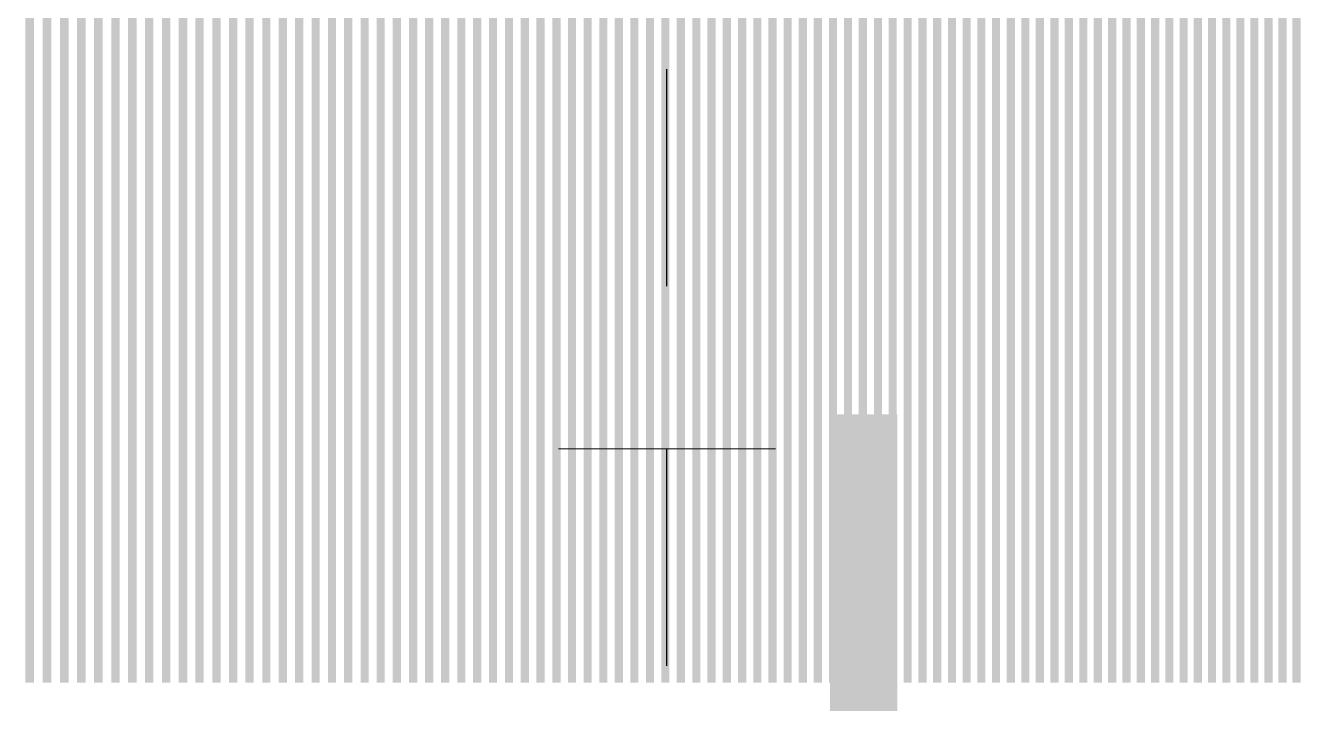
# Model space of a CAD drawing. Header units: millimetres. Extents: x 0 to 420, y 0 to 297.
# Drawn here: x 169.43 to 192.92, y 55.3 to 67.8 of the extents above; entities that cross this region are included whole.
import ezdxf

# ---------------------------------------------------------------- set-up
doc = ezdxf.new("R2010")
doc.units = ezdxf.units.MM
doc.layers.add('GLUE', color=1, linetype='Continuous')
doc.layers.add('PERIPHERY', color=7, linetype='Continuous')

msp = doc.modelspace()

# ---------------------------------------------------------------- linework, layer by layer
at = {"layer": 'GLUE', "color": 1, "lineweight": 25}
for p, q in [((181.247, 63), (181.247, 67)), ((181.247, 56), (181.247, 60))]:
    msp.add_line(p, q, dxfattribs=at)
at = {"layer": 'GLUE', "color": 1, "lineweight": 18}
msp.add_line((179.247, 60), (183.247, 60), dxfattribs=at)
at = {"layer": 'PERIPHERY', "color": 250, "lineweight": 35}
for points, const_width in [([(169.507, 68.062), (169.507, 55.687)], 0.159), ([(169.823, 68.062), (169.823, 55.687)], 0.159), ([(170.143, 68.062), (170.143, 55.687)], 0.157), ([(170.456, 68.062), (170.456, 55.687)], 0.157), ([(170.77, 68.062), (170.77, 55.687)], 0.157), ([(171.086, 68.062), (171.086, 55.687)], 0.156), ([(171.397, 68.062), (171.397, 55.687)], 0.156), ([(171.707, 68.062), (171.707, 55.687)], 0.156), ([(172.021, 68.062), (172.021, 55.687)], 0.155), ([(172.329, 68.062), (172.329, 55.687)], 0.155), ([(172.636, 68.062), (172.636, 55.687)], 0.155), ([(172.947, 68.062), (172.947, 55.687)], 0.153), ([(173.252, 68.062), (173.252, 55.687)], 0.153), ([(173.557, 68.062), (173.557, 55.687)], 0.153), ([(173.865, 68.062), (173.865, 55.687)], 0.152), ([(174.167, 68.062), (174.167, 55.687)], 0.152), ([(174.469, 68.062), (174.469, 55.687)], 0.152), ([(174.774, 68.062), (174.774, 55.687)], 0.151), ([(175.074, 68.062), (175.074, 55.687)], 0.151), ([(175.374, 68.062), (175.374, 55.687)], 0.151), ([(175.676, 68.062), (175.676, 55.687)], 0.15), ([(175.973, 68.062), (175.973, 55.687)], 0.15), ([(176.271, 68.062), (176.271, 55.687)], 0.15), ([(176.57, 68.062), (176.57, 55.687)], 0.15), ([(176.865, 68.062), (176.865, 55.687)], 0.15), ([(177.16, 68.062), (177.16, 55.687)], 0.15), ([(177.458, 68.062), (177.458, 55.687)], 0.15), ([(177.75, 68.062), (177.75, 55.687)], 0.15), ([(178.043, 68.062), (178.043, 55.687)], 0.15), ([(178.338, 68.062), (178.338, 55.687)], 0.15), ([(178.628, 68.062), (178.628, 55.687)], 0.15), ([(178.918, 68.062), (178.918, 55.687)], 0.15), ([(179.211, 68.062), (179.211, 55.687)], 0.15), ([(179.498, 68.062), (179.498, 55.687)], 0.15), ([(179.786, 68.062), (179.786, 55.687)], 0.15), ([(180.076, 68.062), (180.076, 55.687)], 0.15), ([(180.361, 68.062), (180.361, 55.687)], 0.15), ([(180.647, 68.062), (180.647, 55.687)], 0.15), ([(180.934, 68.062), (180.934, 55.687)], 0.15), ([(181.218, 68.062), (181.218, 55.687)], 0.15), ([(181.502, 68.062), (181.502, 55.687)], 0.15), ([(181.788, 68.062), (181.788, 55.687)], 0.15), ([(182.069, 68.062), (182.069, 55.687)], 0.15), ([(182.35, 68.062), (182.35, 55.687)], 0.15), ([(182.633, 68.062), (182.633, 55.687)], 0.15), ([(182.912, 68.062), (182.912, 55.687)], 0.15), ([(183.192, 68.062), (183.192, 55.687)], 0.15), ([(183.473, 68.062), (183.473, 55.687)], 0.15), ([(183.75, 68.062), (183.75, 55.687)], 0.15), ([(184.028, 68.062), (184.028, 55.687)], 0.15), ([(184.307, 68.062), (184.307, 55.687)], 0.15), ([(184.582, 68.062), (184.582, 55.687)], 0.15), ([(184.857, 68.062), (184.857, 55.687)], 0.15), ([(185.134, 68.062), (185.134, 55.687)], 0.15), ([(185.407, 68.062), (185.407, 55.687)], 0.15), ([(185.681, 68.062), (185.681, 55.687)], 0.15), ([(185.956, 68.062), (185.956, 55.687)], 0.15), ([(186.227, 68.062), (186.227, 55.687)], 0.15), ([(186.499, 68.062), (186.499, 55.687)], 0.15), ([(186.771, 68.062), (186.771, 55.687)], 0.15), ([(187.041, 68.062), (187.041, 55.687)], 0.15), ([(187.311, 68.062), (187.311, 55.687)], 0.15), ([(187.583, 68.062), (187.583, 55.687)], 0.15), ([(187.85, 68.062), (187.85, 55.687)], 0.15), ([(188.118, 68.062), (188.118, 55.687)], 0.15), ([(188.387, 68.062), (188.387, 55.687)], 0.15), ([(188.653, 68.062), (188.653, 55.687)], 0.15), ([(188.919, 68.062), (188.919, 55.687)], 0.15), ([(189.187, 68.062), (189.187, 55.687)], 0.15), ([(189.451, 68.062), (189.451, 55.687)], 0.15), ([(189.715, 68.062), (189.715, 55.687)], 0.15), ([(189.98, 68.062), (189.98, 55.687)], 0.15), ([(190.243, 68.062), (190.243, 55.687)], 0.15), ([(190.505, 68.062), (190.505, 55.687)], 0.15), ([(190.769, 68.062), (190.769, 55.687)], 0.15), ([(191.03, 68.062), (191.03, 55.687)], 0.15), ([(191.29, 68.062), (191.29, 55.687)], 0.15), ([(191.553, 68.062), (191.553, 55.687)], 0.15), ([(191.812, 68.062), (191.812, 55.687)], 0.15), ([(192.07, 68.062), (192.07, 55.687)], 0.15), ([(192.331, 68.062), (192.331, 55.687)], 0.15), ([(192.588, 68.062), (192.588, 55.687)], 0.15), ([(192.846, 68.062), (192.846, 55.687)], 0.15), ([(184.871, 60.637), (184.871, 53.212)], 1.237)]:
    msp.add_lwpolyline(points, dxfattribs=dict(at, const_width=const_width))

doc.saveas('drawing.dxf')
